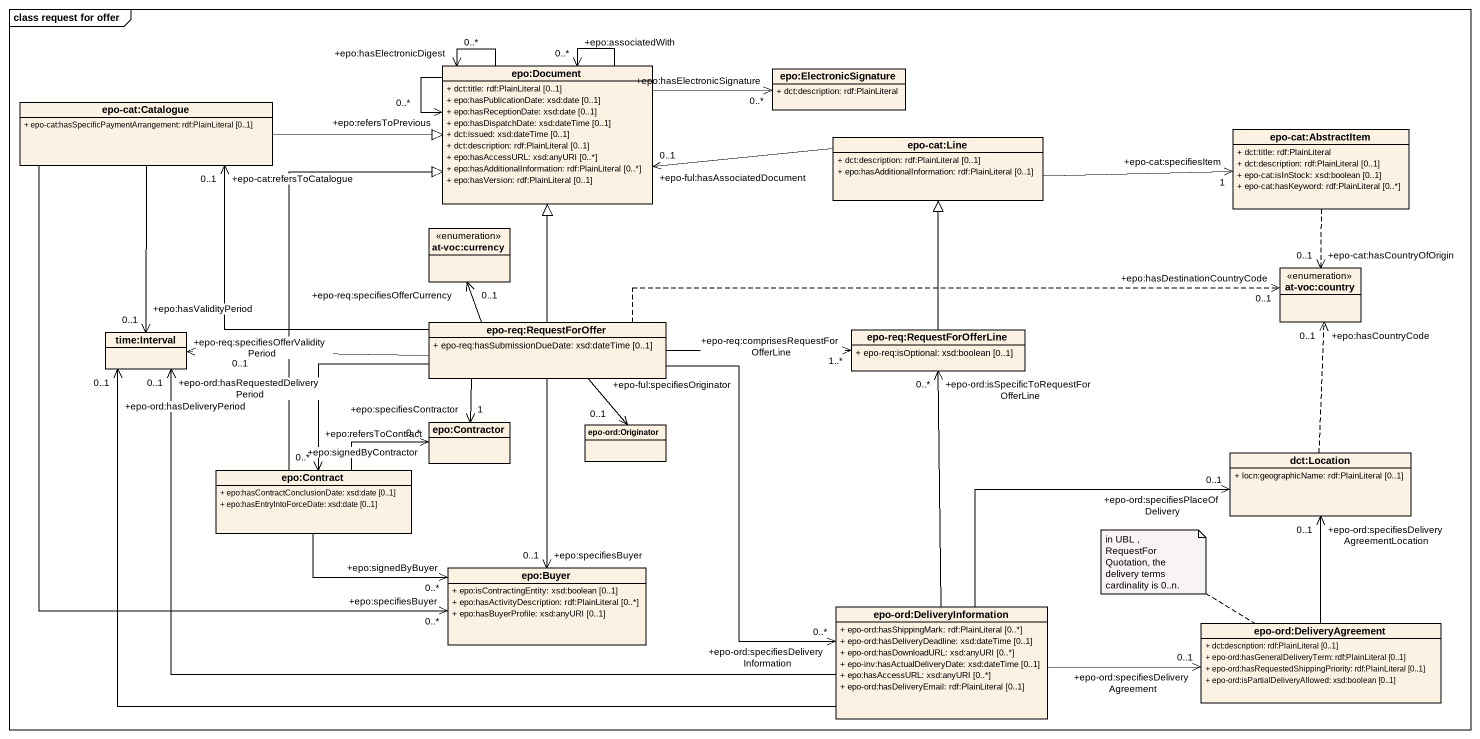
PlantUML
@startuml
mainframe class request for offer
hide circle
hide empty members
skinparam classAttributeIconSize 0
class "epo-cat:Catalogue" as epo_cat_Catalogue {
  + epo-cat:hasSpecificPaymentArrangement: rdf:PlainLiteral [0..1]
}
class "epo:Document" as epo_Document {
  + dct:title: rdf:PlainLiteral [0..1]
  + epo:hasPublicationDate: xsd:date [0..1]
  + epo:hasReceptionDate: xsd:date [0..1]
  + epo:hasDispatchDate: xsd:dateTime [0..1]
  + dct:issued: xsd:dateTime [0..1]
  + dct:description: rdf:PlainLiteral [0..1]
  + epo:hasAccessURL: xsd:anyURI [0..*]
  + epo:hasAdditionalInformation: rdf:PlainLiteral [0..*]
  + epo:hasVersion: rdf:PlainLiteral [0..1]
}
class "epo:ElectronicSignature" as epo_ElectronicSignature {
  + dct:description: rdf:PlainLiteral
}
class "epo-cat:Line" as epo_cat_Line {
  + dct:description: rdf:PlainLiteral [0..1]
  + epo:hasAdditionalInformation: rdf:PlainLiteral [0..1]
}
class "epo-cat:AbstractItem" as epo_cat_AbstractItem {
  + dct:title: rdf:PlainLiteral
  + dct:description: rdf:PlainLiteral [0..1]
  + epo-cat:isInStock: xsd:boolean [0..1]
  + epo-cat:hasKeyword: rdf:PlainLiteral [0..*]
}
enum "at-voc:currency" as at_voc_currency
enum "at-voc:country" as at_voc_country
class "time:Interval" as time_Interval
class "epo-req:RequestForOffer" as epo_req_RequestForOffer {
  + epo-req:hasSubmissionDueDate: xsd:dateTime [0..1]
}
class "epo-req:RequestForOfferLine" as epo_req_RequestForOfferLine {
  + epo-req:isOptional: xsd:boolean [0..1]
}
class "epo:Contractor" as epo_Contractor
class "epo-ord:Originator" as epo_ord_Originator
class "dct:Location" as dct_Location {
  + locn:geographicName: rdf:PlainLiteral [0..1]
}
class "epo:Contract" as epo_Contract {
  + epo:hasContractConclusionDate: xsd:date [0..1]
  + epo:hasEntryIntoForceDate: xsd:date [0..1]
}
class "epo:Buyer" as epo_Buyer {
  + epo:isContractingEntity: xsd:boolean [0..1]
  + epo:hasActivityDescription: rdf:PlainLiteral [0..*]
  + epo:hasBuyerProfile: xsd:anyURI [0..1]
}
class "epo-ord:DeliveryInformation" as epo_ord_DeliveryInformation {
  + epo-ord:hasShippingMark: rdf:PlainLiteral [0..*]
  + epo-ord:hasDeliveryDeadline: xsd:dateTime [0..1]
  + epo-ord:hasDownloadURL: xsd:anyURI [0..*]
  + epo-inv:hasActualDeliveryDate: xsd:dateTime [0..1]
  + epo:hasAccessURL: xsd:anyURI [0..*]
  + epo-ord:hasDeliveryEmail: rdf:PlainLiteral [0..1]
}
class "epo-ord:DeliveryAgreement" as epo_ord_DeliveryAgreement {
  + dct:description: rdf:PlainLiteral [0..1]
  + epo-ord:hasGeneralDeliveryTerm: rdf:PlainLiteral [0..1]
  + epo-ord:hasRequestedShippingPriority: rdf:PlainLiteral [0..1]
  + epo-ord:isPartialDeliveryAllowed: xsd:boolean [0..1]
}
epo_cat_Catalogue -right-|> epo_Document
epo_cat_Catalogue --> "+epo:hasValidityPeriod\n0..1" time_Interval
epo_cat_Catalogue --> "+epo:specifiesBuyer\n0..*" epo_Buyer
epo_Document --> "+epo:refersToPrevious\n0..*" epo_Document
epo_Document --> "+epo:associatedWith\n0..*" epo_Document
epo_Document --> "+epo:hasElectronicDigest\n0..*" epo_Document
epo_Document -right-> "+epo:hasElectronicSignature\n0..*" epo_ElectronicSignature
epo_cat_Line -left-> "+epo-ful:hasAssociatedDocument\n0..1" epo_Document
epo_cat_Line -right-> "+epo-cat:specifiesItem\n1" epo_cat_AbstractItem
epo_cat_AbstractItem ..> "+epo-cat:hasCountryOfOrigin\n0..1" at_voc_country
epo_req_RequestForOffer -left-> "+epo-cat:refersToCatalogue\n0..1" epo_cat_Catalogue
epo_req_RequestForOffer -up-|> epo_Document
epo_req_RequestForOffer -up-> "+epo-req:specifiesOfferCurrency\n0..1" at_voc_currency
epo_req_RequestForOffer .right.> "+epo:hasDestinationCountryCode\n0..1" at_voc_country
epo_req_RequestForOffer -left-> "+epo-req:specifiesOfferValidityPeriod\n0..1" time_Interval
epo_req_RequestForOffer -right-> "+epo-req:comprisesRequestForOfferLine\n1..*" epo_req_RequestForOfferLine
epo_req_RequestForOffer --> "+epo:specifiesContractor\n1" epo_Contractor
epo_req_RequestForOffer --> "+epo-ful:specifiesOriginator\n0..1" epo_ord_Originator
epo_req_RequestForOffer --> "+epo:refersToContract\n0..*" epo_Contract
epo_req_RequestForOffer --> "+epo:specifiesBuyer\n0..1" epo_Buyer
epo_req_RequestForOffer --> "+epo-ord:specifiesDeliveryInformation\n0..*" epo_ord_DeliveryInformation
epo_req_RequestForOfferLine -up-|> epo_cat_Line
dct_Location .up.> "+epo:hasCountryCode\n0..1" at_voc_country
epo_Contract -up-|> epo_Document
epo_Contract -right-> "+epo:signedByContractor\n0..*" epo_Contractor
epo_Contract -right-> "+epo:signedByBuyer\n0..*" epo_Buyer
epo_ord_DeliveryInformation -left-> "+epo-ord:hasRequestedDeliveryPeriod\n0..1" time_Interval
epo_ord_DeliveryInformation -left-> "+epo-ord:hasDeliveryPeriod\n0..1" time_Interval
epo_ord_DeliveryInformation -up-> "+epo-ord:isSpecificToRequestForOfferLine\n0..*" epo_req_RequestForOfferLine
epo_ord_DeliveryInformation -right-> "+epo-ord:specifiesPlaceOfDelivery\n0..1" dct_Location
epo_ord_DeliveryInformation -right-> "+epo-ord:specifiesDeliveryAgreement\n0..1" epo_ord_DeliveryAgreement
epo_ord_DeliveryAgreement -up-> "+epo-ord:specifiesDeliveryAgreementLocation\n0..1" dct_Location
note top of epo_ord_DeliveryAgreement : in UBL , RequestForQuotation, the delivery terms cardinality is 0..n.
@enduml
